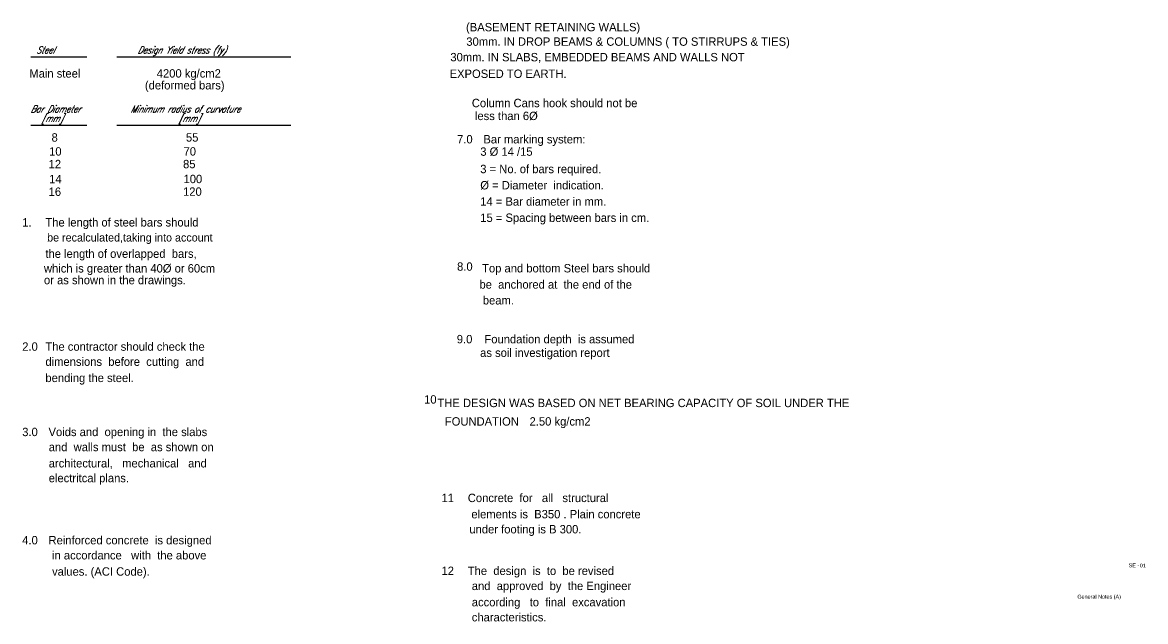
# Model space of a CAD drawing. Extents: x 166525 to 167198, y 178739 to 179747.
# Drawn here: x 166616.5 to 166671.8, y 179640.6 to 179670 of the extents above; entities that cross this region are included whole.
import ezdxf

# ---------------------------------------------------------------- set-up
doc = ezdxf.new("R2010")
doc.units = 0
doc.header["$MEASUREMENT"] = 0
doc.layers.add('FRAM-TXT', color=4, linetype='CONTINUOUS')
doc.layers.add('TXT', color=6, linetype='CONTINUOUS')
doc.styles.add('I', font='ITALIC', dxfattribs={"height": 1000})

msp = doc.modelspace()

# ---------------------------------------------------------------- linework, layer by layer
at = {"layer": 'FRAM-TXT'}
for p, q in [((166616.9351, 179668.34593, -4528.90625), (166619.68144, 179668.34593, -4528.90625)), ((166621.16782, 179668.34593, -4528.90625), (166629.73839, 179668.34593, -4528.90625)), ((166616.9351, 179664.98342, -4528.90625), (166619.68144, 179664.98342, -4528.90625)), ((166621.16782, 179664.98342, -4528.90625), (166629.73839, 179664.98342, -4528.90625))]:
    msp.add_line(p, q, dxfattribs=at)

# ---------------------------------------------------------------- texts
at = {"layer": 'FRAM-TXT', "linetype": 'Continuous'}
for s, height, p in [('(BASEMENT RETAINING WALLS)', 0.4125, (166638.36763, 179669.59928)), ('30mm. IN DROP BEAMS & COLUMNS ( TO STIRRUPS & TIES)', 0.4125, (166638.38152, 179668.88723)), ('   30mm. IN SLABS, EMBEDDED BEAMS AND WALLS NOT ', 0.4125, (166637.13588, 179668.12233)), ('Main steel', 0.4125, (166616.85323, 179667.32095, -4262.5)), ('4200 kg/cm2', 0.4125, (166623.131, 179667.32095, -4262.5)), ('   EXPOSED TO EARTH.', 0.4125, (166637.09909, 179667.30419)), ('(deformed bars)', 0.4125, (166622.54776, 179666.7381, -4262.5)), ('Column Cans hook should not be ', 0.4125, (166638.65315, 179665.8634, -4262.5)), (' less than 6%%C', 0.4125, (166638.65315, 179665.23018, -4262.5)), ('8', 0.4125, (166617.94761, 179664.16979, -4262.5)), ('55', 0.4125, (166624.5694, 179664.16979, -4262.5)), ('7.0', 0.4125, (166637.92626, 179664.08097, -4262.5)), (' Bar marking system:', 0.4125, (166639.06912, 179664.08097, -4262.5)), ('10', 0.4125, (166617.82881, 179663.4818, -4262.5)), ('70', 0.4125, (166624.45061, 179663.4818, -4262.5)), ('3 %%c 14 /15', 0.4125, (166639.06912, 179663.47307, -4262.5)), ('12', 0.4125, (166617.80503, 179662.85926, -4262.5)), ('85', 0.4125, (166624.42683, 179662.85926, -4262.5)), ('3 = No. of bars required.', 0.4125, (166639.06912, 179662.6165, -4262.5)), ('14', 0.4125, (166617.82881, 179662.12268, -4262.5)), ('100', 0.4125, (166624.45061, 179662.12614, -4262.5)), ('%%c = Diameter  indication.', 0.4125, (166639.06912, 179661.81703, -4262.5)), ('16', 0.4125, (166617.80503, 179661.50015, -4262.5)), ('120', 0.4125, (166624.42683, 179661.5036, -4262.5)), ('14 = Bar diameter in mm.', 0.4125, (166639.06912, 179661.01756, -4262.5)), ('15 = Spacing between bars in cm.', 0.4125, (166639.06912, 179660.2181, -4262.5)), ('1.', 0.4125, (166616.50239, 179659.99038, -4262.5)), ('The length of steel bars should ', 0.4125, (166617.64525, 179659.99038, -4262.5)), ('be recalculated,taking into account', 0.396, (166617.72982, 179659.25265, -4293.78901)), ('the length of overlapped  bars,', 0.4125, (166617.64525, 179658.44855, -4262.5)), ('which is greater than 40%%C or 60cm ', 0.4125, (166617.57368, 179657.72635, -4262.5)), ('8.0', 0.4125, (166637.92626, 179657.81403, -4262.5)), ('Top and bottom Steel bars should ', 0.4125, (166639.15949, 179657.73278, -4262.5)), ('or as shown in the drawings.', 0.4125, (166617.57368, 179657.1504, -4262.5)), (' be  anchored at  the end of the', 0.4125, (166638.87643, 179656.93332, -4262.5)), ('beam.', 0.4125, (166639.19478, 179656.15457, -4262.5)), ('2.0', 0.4125, (166616.50239, 179653.87677, -4262.5)), ('The contractor should check the', 0.4125, (166617.64525, 179653.87677, -4262.5)), ('dimensions  before  cutting  and ', 0.4125, (166617.64525, 179653.13441, -4262.5)), ('bending the steel.', 0.4125, (166617.64525, 179652.33494, -4262.5)), ('10', 0.4125, (166636.30219, 179651.27538, -3979.10016)), (' THE DESIGN WAS BASED ON NET BEARING CAPACITY OF SOIL UNDER THE ', 0.4125, (166636.80705, 179651.10245)), (' 2.50 kg/cm2   ', 0.4125, (166641.34421, 179650.19282)), ('3.0', 0.4125, (166616.50239, 179649.67499, -4262.5)), (' Voids and  opening in  the slabs ', 0.4125, (166617.64525, 179649.67499, -4262.5)), ('FOUNDATION ', 0.4125, (166637.32402, 179650.19218)), ('and  walls must  be  as shown on', 0.4125, (166617.8089, 179648.93263, -4262.5)), ('architectural,   mechanical   and', 0.4125, (166617.8089, 179648.13316, -4262.5)), ('electritcal plans.', 0.4125, (166617.8089, 179647.405, -4262.5)), ('11', 0.4125, (166637.15867, 179646.42809, -4262.5)), (' Concrete  for   all   structural ', 0.4125, (166638.30154, 179646.42809, -4262.5)), ('elements is  B350 . Plain concrete', 0.4125, (166638.63008, 179645.62862, -4262.5)), ('under footing is B 300.', 0.4125, (166638.53266, 179644.88642, -4262.5)), ('4.0', 0.4125, (166616.50239, 179644.3481, -4262.5)), (' Reinforced concrete  is designed', 0.4125, (166617.64525, 179644.3481, -4262.5)), ('in accordance   with  the above ', 0.4125, (166617.97255, 179643.60574, -4262.5)), ('values. (ACI Code).', 0.4125, (166617.97255, 179642.80628, -4262.5)), ('12', 0.4125, (166637.15867, 179642.84012, -4262.5)), (' The  design  is  to  be revised ', 0.4125, (166638.30154, 179642.84012, -4262.5)), ('and  approved  by  the Engineer ', 0.4125, (166638.65216, 179642.09776, -4262.5)), ('according   to  final  excavation', 0.4125, (166638.65216, 179641.2983, -4262.5)), ('characteristics.', 0.4125, (166638.65216, 179640.55594, -4262.5))]:
    msp.add_text(s, height=height, dxfattribs=at).set_placement(p)
at = {"layer": 'FRAM-TXT', "style": 'I', "oblique": 15, "width": 0.8}
for s, p in [('Design Yield stress (fy)', (166622.18005, 179668.50131, -4262.5)), ('Steel', (166617.18912, 179668.50131, -4262.5)), ('Bar Diameter ', (166616.91602, 179665.6107, -4262.5)), ('Minimum radius of curvature', (166621.8385, 179665.6107, -4262.5)), ('[mm]', (166617.47158, 179665.13879, -4262.5)), ('[mm]', (166624.22742, 179665.13879, -4262.5))]:
    msp.add_text(s, height=0.34375, dxfattribs=at).set_placement(p)
at = {"layer": 'FRAM-TXT', "color": 4, "linetype": 'Continuous'}
for s, p in [('9.0', (166637.91293, 179654.24265, -3979.10016)), ('Foundation depth  is assumed ', (166639.274, 179654.24265, -3979.10016)), ('as soil investigation report', (166639.06258, 179653.57421, -3979.10016))]:
    msp.add_text(s, height=0.4125, dxfattribs=at).set_placement(p)
at = {"layer": 'TXT', "color": 7, "char_height": 0.1904466, "attachment_point": 3}
for s, insert, width in [('\\A1;{\\fArial|b0|i0|c0|p34;SE -}', (166671.53147, 179643.41017), 2.6058199), ('\\A1;{\\fArial|b0|i0|c0|p34;01}', (166671.85656, 179643.4019), 2.6058199), ('{\\fArial|b0|i0|c0|p34;General Notes (A) }', (166670.62944, 179641.86726), 2.9052944)]:
    msp.add_mtext(s, dxfattribs=dict(at, insert=insert, width=width))

doc.saveas('drawing.dxf')
